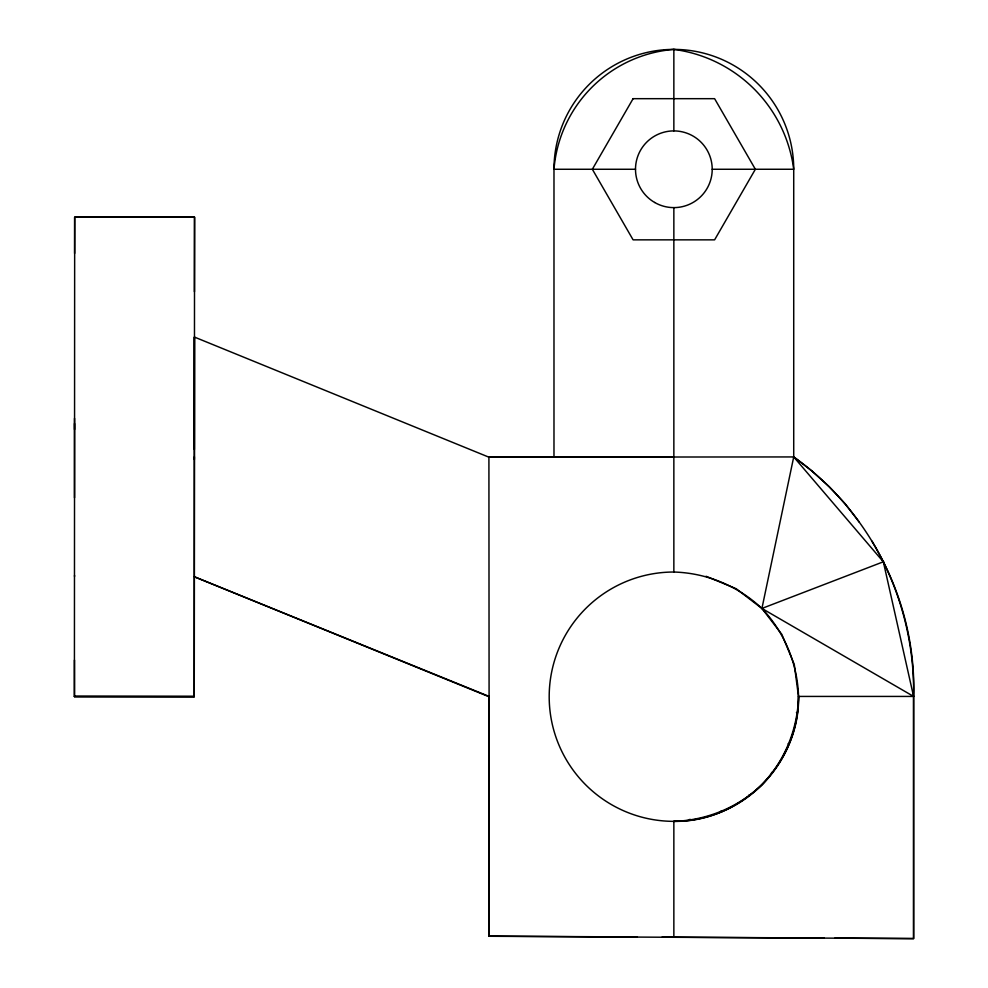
<?xml version="1.0" encoding="UTF-8"?>
<svg xmlns="http://www.w3.org/2000/svg" width="988" height="988" viewBox="0 0 988 988"><rect width="100%" height="100%" fill="white"/><g stroke="black" fill="none" stroke-linecap="round" stroke-linejoin="round"><path stroke-width="1.48" d="M74.606 253.447L74.643 217.199L194.55 217.212L194.253 696.651L74.409 696.54L74.68 217.199L194.55 217.212L194.438 291.756M194.253 696.651L194.463 337.081L488.912 457.185L673.853 456.938M488.912 457.135L489.258 936.266L913.591 938.6L913.591 696.429C916.815 603.026 869.786 510.821 793.722 456.938L488.912 457.135L553.984 456.95L553.984 169.269A130.836 130.836 0 0 1 673.853 49.4A139.234 139.234 0 0 1 793.722 169.257L712.212 169.269M489.097 936.179L489.208 696.454L194.389 576.782L488.937 696.713M489.258 936.315L489.208 696.454M834.897 938.106L913.591 938.563L913.591 696.429L798.551 696.429C800.058 763.156 740.58 822.732 673.853 821.349A124.661 124.661 0 0 1 549.192 696.688A124.661 124.661 0 0 1 673.853 572.027C706.704 572.978 737.999 585.921 761.921 608.447C784.497 632.32 797.514 663.59 798.551 696.429L798.514 696.688A124.661 124.661 0 0 1 673.853 821.349L673.853 937.279M798.551 696.429C797.649 729.366 784.694 760.76 762.094 784.744C738.16 807.369 706.79 820.386 673.853 821.349M74.495 696.565L74.471 660.07M812.037 471.19L829.303 486.763L845.16 503.757L859.276 522.146M872.429 541.325L872.12 541.498C900.117 587.934 914.666 642.212 913.591 696.429L761.921 608.447L793.722 456.938L793.722 169.269A119.869 119.869 0 0 0 673.853 49.4A119.869 119.869 0 0 0 553.984 169.269L635.494 169.269M883.667 561.666L761.921 608.447L781.817 634.358L794.266 664.418L798.514 696.688M74.569 696.429L194.29 696.441M74.409 696.54L194.29 696.602M771.505 772.455L772.851 772.455M489.258 936.13L637.384 936.982M662.071 937.118L824.091 938.044M796.439 712.583L797.501 712.731M706.074 576.263L736.184 588.725L762.007 608.534M788.128 743.803L789.116 744.211M812.124 471.128L793.722 456.938L883.346 561.826L913.591 696.429M749.176 794.661L749.83 795.513M721.215 810.839L721.623 811.827M690.007 819.213L690.143 820.275M74.52 423.481L74.545 429.533M194.377 337.007L194.389 449.515M673.853 49.4L673.853 130.91M673.853 207.616L673.853 572.027M194.389 456.765L194.389 459.506M74.52 418.344L74.52 497.791M74.545 575.448L74.545 576.412M633.098 98.677L592.343 169.269L633.098 239.849L714.608 239.849L755.363 169.269L714.608 98.677L633.098 98.677M654.674 202.478A38.359 38.359 0 0 0 712.212 169.269A38.359 38.359 0 0 0 654.674 136.048A38.359 38.359 0 0 0 654.674 202.478"/></g></svg>
